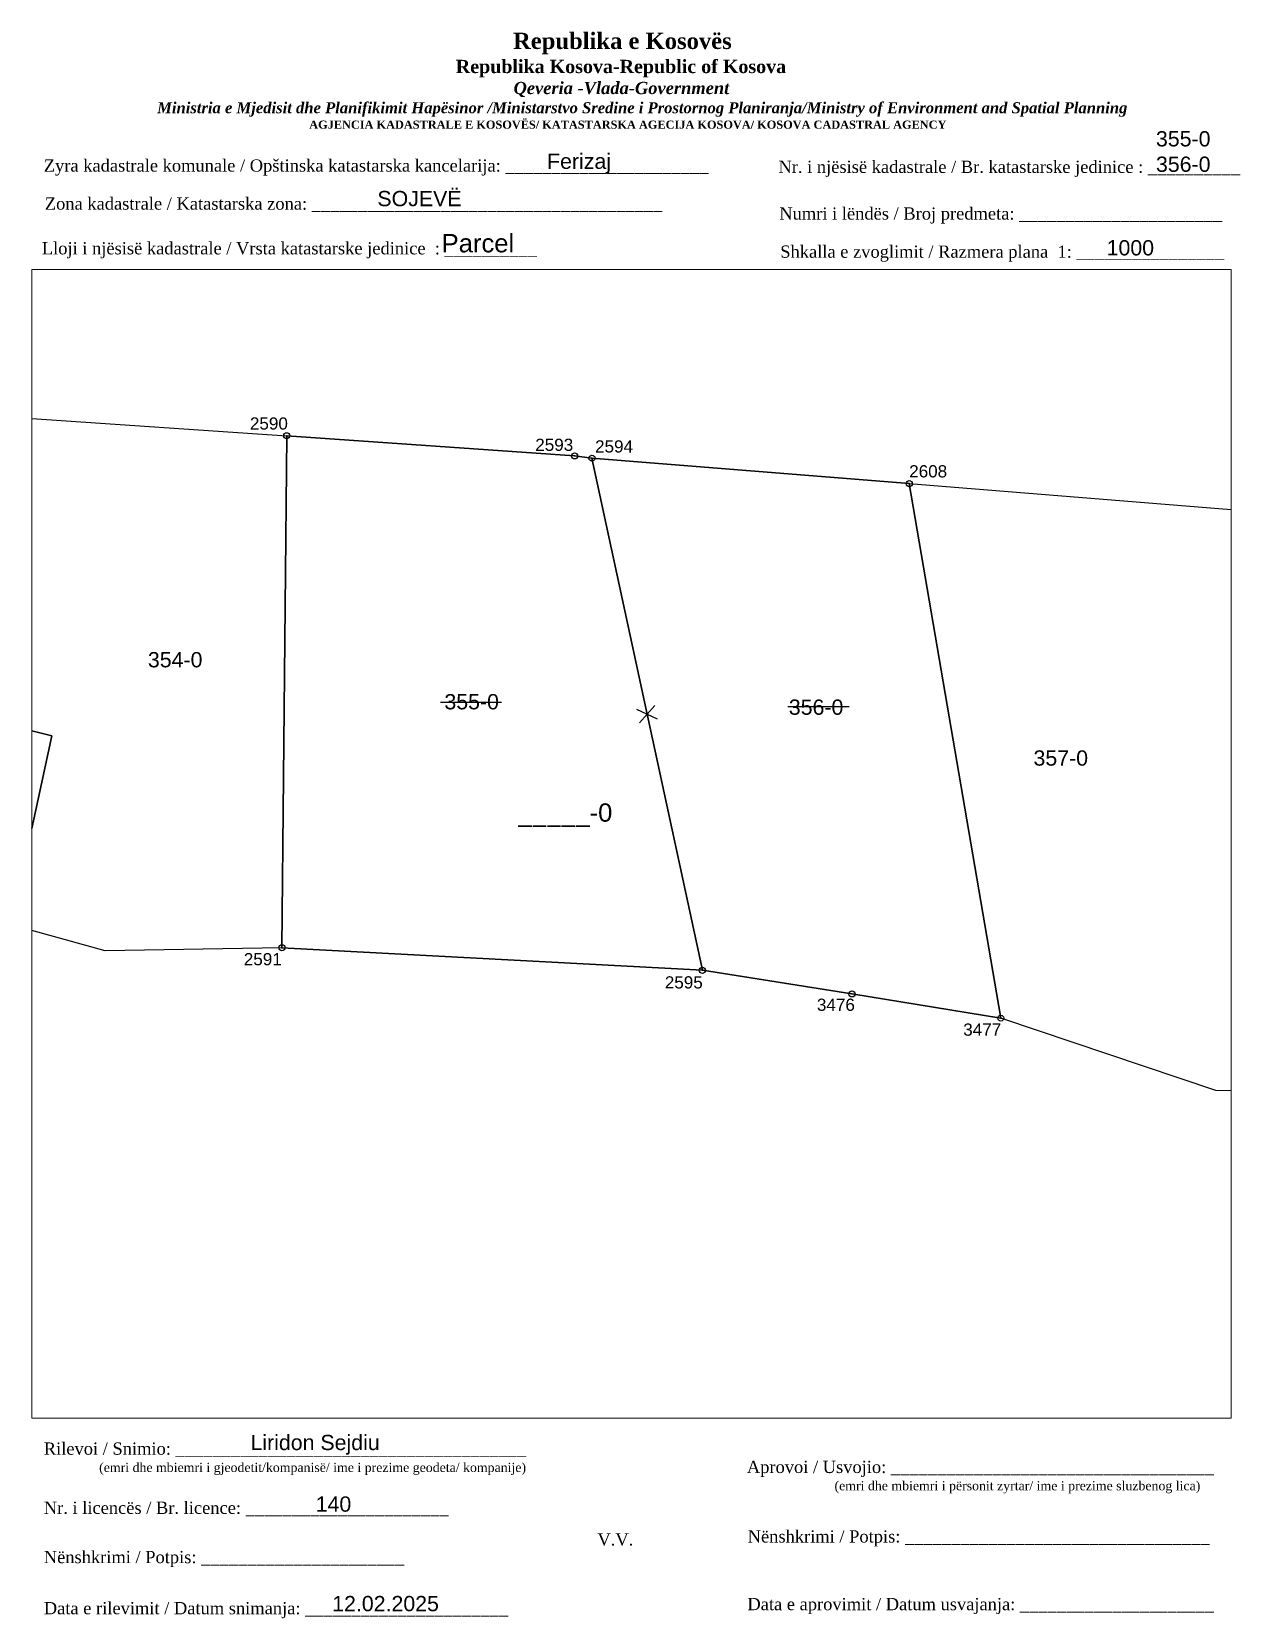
# Paper-space layout 'Manuali-2878-0' of a CAD drawing. Header units: metres. Extents: x 2 to 200, y 4 to 264.
# The model-space entities are those that its viewports show. They can reach past a viewport. Long polylines and large blocks are cut down to what shows.
import ezdxf

# ---------------------------------------------------------------- set-up
doc = ezdxf.new("R2010")
doc.units = ezdxf.units.M
doc.header["$PDMODE"] = 32
doc.header["$PDSIZE"] = 1
for name, color, linetype in [('Nr e Pikave Gjeodezike te Parceles Baze', 7, 'Continuous'), ('Nr Parceles Baze', 7, 'Continuous'), ('Nr_Parcelave_Fqinje', 8, 'Continuous'), ('Nr_Parceles_Re', 1, 'Continuous'), ('Parcela_Bazë', 7, 'Continuous'), ('Parcelat_Fqinje', 8, 'Continuous'), ('Parcelë_e_Re', 1, 'Continuous'), ('Pikat', 7, 'Continuous'), ('Pikë_Zyrtare', 7, 'Continuous')]:
    doc.layers.add(name, color=color, linetype=linetype)
doc.styles.get("Standard").update_dxf_attribs({"font": 'arial.ttf'})

msp = doc.modelspace()

# ---------------------------------------------------------------- linework, layer by layer
at = {"layer": 'Nr Parceles Baze', "color": 1}
for p, q in [((7518801.18, 4692949.63), (7518811.18, 4692949.63)), ((7518858.06, 4692948.91), (7518868.06, 4692948.91))]:
    msp.add_line(p, q, dxfattribs=at)
at = {"layer": 'Parcela_Bazë', "lineweight": 30, "flags": 128}
for points in [[(7518776, 4692993.24), (7518823.12, 4692989.95), (7518825.97, 4692989.58), (7518844.05, 4692905.72), (7518775.22, 4692909.41), (7518776, 4692993.24)], [(7518825.97, 4692989.58), (7518877.91, 4692985.41), (7518892.91, 4692897.88), (7518868.54, 4692901.85), (7518844.05, 4692905.72), (7518825.97, 4692989.58)]]:
    msp.add_lwpolyline(points, dxfattribs=at)
at = {"layer": 'Parcela_Bazë', "color": 1, "flags": 128}
for points in [[(7518836.71, 4692946.86), (7518833.31, 4692948.43)], [(7518836.24, 4692949.06), (7518833.78, 4692946.23)]]:
    msp.add_lwpolyline(points, dxfattribs=at)
at = {"layer": 'Parcelat_Fqinje'}
for points in [[(7518715.68, 4692949.36), (7518731.57, 4692996.24), (7518776, 4692993.24), (7518775.22, 4692909.41), (7518746.3, 4692908.93), (7518730.84, 4692913.2), (7518737.54, 4692944.13), (7518715.68, 4692949.36)], [(7518877.91, 4692985.41), (7518930.83, 4692981.15), (7518944.16, 4692885.78), (7518928.09, 4692886.03), (7518892.91, 4692897.88), (7518877.91, 4692985.41)], [(7518708.68, 4692918.81), (7518715.68, 4692949.36), (7518737.54, 4692944.13), (7518730.84, 4692913.2), (7518708.68, 4692918.81)]]:
    msp.add_lwpolyline(points, dxfattribs=at)
at = {"layer": 'Parcelë_e_Re', "flags": 128}
msp.add_lwpolyline([(7518776, 4692993.24), (7518775.22, 4692909.41), (7518844.05, 4692905.72), (7518868.54, 4692901.85), (7518892.91, 4692897.88), (7518877.91, 4692985.41), (7518825.97, 4692989.58), (7518823.12, 4692989.95)], close=True, dxfattribs=at)
at = {"layer": 'Pikat'}
for p in [(7518776, 4692993.24), (7518823.12, 4692989.95), (7518825.97, 4692989.58), (7518877.91, 4692985.41), (7518775.22, 4692909.41), (7518844.05, 4692905.72), (7518868.54, 4692901.85), (7518892.91, 4692897.88)]:
    msp.add_point(p, dxfattribs=at)

# ---------------------------------------------------------------- texts
at = {"layer": 'Nr e Pikave Gjeodezike te Parceles Baze'}
for s, p in [('2590', (7518769.97, 4692994.26)), ('2593', (7518816.69, 4692990.77)), ('2594', (7518826.48, 4692990.5)), ('2608', (7518877.91, 4692986.43)), ('2591', (7518768.97, 4692906.54)), ('2595', (7518837.9, 4692902.74)), ('3476', (7518862.8, 4692899.08)), ('3477', (7518886.76, 4692895.01))]:
    msp.add_text(s, height=2, dxfattribs=at).set_placement(p)
at = {"layer": 'Nr Parceles Baze'}
for s, p in [('355-0', (7518801.81, 4692948.45)), ('356-0', (7518858.2, 4692947.56))]:
    msp.add_text(s, height=2.5, dxfattribs=at).set_placement(p)
at = {"layer": 'Nr_Parcelave_Fqinje'}
for s, p in [('354-0', (7518753.27, 4692955.33)), ('357-0', (7518898.26, 4692939.23))]:
    msp.add_text(s, height=2.5, dxfattribs=at).set_placement(p)
at = {"layer": 'Nr_Parceles_Re', "insert": (7518813.93, 4692933.05), "char_height": 3, "attachment_point": 1}
msp.add_mtext_dynamic_manual_height_columns('_____-0', width=6.4622, gutter_width=1, heights=[0], dxfattribs=at)

psp = doc.layouts.new('Manuali-2878-0')

# ---------------------------------------------------------------- texts
at = {"attachment_point": 1}
for s, insert, char_height, width in [('\\pi77.297;{\\fBook Antiqua|b1|i0|c0|p18;\\H1.333x;Republika e Kosovës\\fTimes New Roman|b1|i0|c0|p18;\\P\\pi67.927;\\fBook Antiqua|b1|i0|c0|p18;\\H0.8125x;Republika Kosova-Republic of Kosova\\fTimes New Roman|b1|i0|c0|p18;\\P\\pi77.378;\\fBook Antiqua|b1|i1|c0|p18;\\H0.9233x;Qeveria -Vlada-Government \\P\\pi13.032,l6,t23.033;\\fTimes New Roman|b1|i1|c0|p18;\\H0.9x;Ministria e Mjedisit dhe Planifikimit Hapësinor /Ministarstvo Sredine i Prostornog Planiranja/Ministry of Environment and Spatial Planning\\P\\pi43.931,l0,tz;\\fBook Antiqua|b1|i0|c0|p18;\\H0.7406x;AGJENCIA KADASTRALE E KOSOVËS/ KATASTARSKA AGECIJA KOSOVA/ KOSOVA CADASTRAL AGENCY}', (3.46, 263.78), 2, 191.8237), ('355-0\\P356-0', (186.02, 247.66), 2.5, 19.3474), ('{\\fTimes New Roman|b0|i0|c0|p18; Zyra kadastrale komunale / Opštinska katastarska kancelarija: ______________________}', (3.18, 243.03), 2, 114.6874), ('Ferizaj', (86.33, 243.98), 2.5, 19.3474), ('{\\fTimes New Roman|b0|i0|c0|p18;Nr. i njësisë kadastrale / Br. katastarske jedinice : __________}', (124.21, 242.82), 2, 98.5379), ('{\\fTimes New Roman|b0|i0|c0|p18; Zona kadastrale / Katastarska zona: ______________________________________}', (3.35, 236.8), 2, 101.8807), ('SOJEVË', (58.55, 237.87), 2.5, 40.037), ('{\\fTimes New Roman|b0|i0|c0|p18; Numri i lëndës / Broj predmeta: ______________________}', (123.6, 235.17), 2, 83.344), ('{\\fTimes New Roman|b0|i0|c0|p18; Lloji i njësisë kadastrale / Vrsta katastarske jedinice  : __________ }', (2.86, 229.48), 2, 108.0893), ('{\\fArial|b0|i0|c0|p34;Parcel}', (69.07, 230.81), 3, 14.2476), ('{\\fTimes New Roman|b0|i0|c0|p18; Shkalla e zvoglimit / Razmera plana  1: ________________}', (123.76, 228.93), 2, 98.5379), ('1000', (177.94, 229.81), 2.5, 19.3474), ('Liridon Sejdiu', (37.77, 34.18), 2.5, 28.631), ('{\\fTimes New Roman|b0|i0|c0|p18; Rilevoi / Snimio: ______________________________________\\P             \\H0.75x;(emri dhe mbiemri i gjeodetit/kompanisë/ ime i prezime geodeta/ kompanije)}', (3.18, 32.93), 2, 87.3883), ('{\\fTimes New Roman|b0|i0|c0|p18; Aprovoi / Usvojio: ___________________________________\\P                    \\H0.75x;(emri dhe mbiemri i përsonit zyrtar/ ime i prezime sluzbenog lica)}', (118.29, 29.93), 2, 83.344), ('140', (48.45, 24.1), 2.5, 5.6974), ('{\\fTimes New Roman|b0|i0|c0|p18; Nr. i licencës / Br. licence: ______________________\\P                                }', (3.18, 23.24), 2, 83.344), ('{\\fTimes New Roman|b0|i0|c0|p18; Nënshkrimi / Potpis: _________________________________}', (118.42, 18.55), 2, 83.344), ('{\\fTimes New Roman|b0|i0|c0|p18;V.V.                                 }', (94.58, 18.05), 2, 9.4297), ('{\\fTimes New Roman|b0|i0|c0|p18; Nënshkrimi / Potpis: ______________________\\P                                 }', (3.18, 15.17), 2, 83.344), ('12.02.2025', (51.15, 7.8), 2.5, 19.3474), ('{\\fTimes New Roman|b0|i0|c0|p18; Data e rilevimit / Datum snimanja: ______________________\\P                                 }', (3.18, 6.8), 2, 83.344), ('{\\fTimes New Roman|b0|i0|c0|p18; Data e aprovimit / Datum usvajanja: _____________________}', (118.37, 7.47), 2, 83.344)]:
    psp.add_mtext(s, dxfattribs=dict(at, insert=insert, char_height=char_height, width=width))

# ---------------------------------------------------------------- viewports
at = {"layer": 'Pikë_Zyrtare', "view_target_point": (370776.43, 310629.57)}
psp.add_viewport(center=(100.14, 130.95), size=(196.35, 188.1097), view_center_point=(7148056, 4382296.85), view_height=188.1097, dxfattribs=at)

doc.saveas('drawing.dxf')
